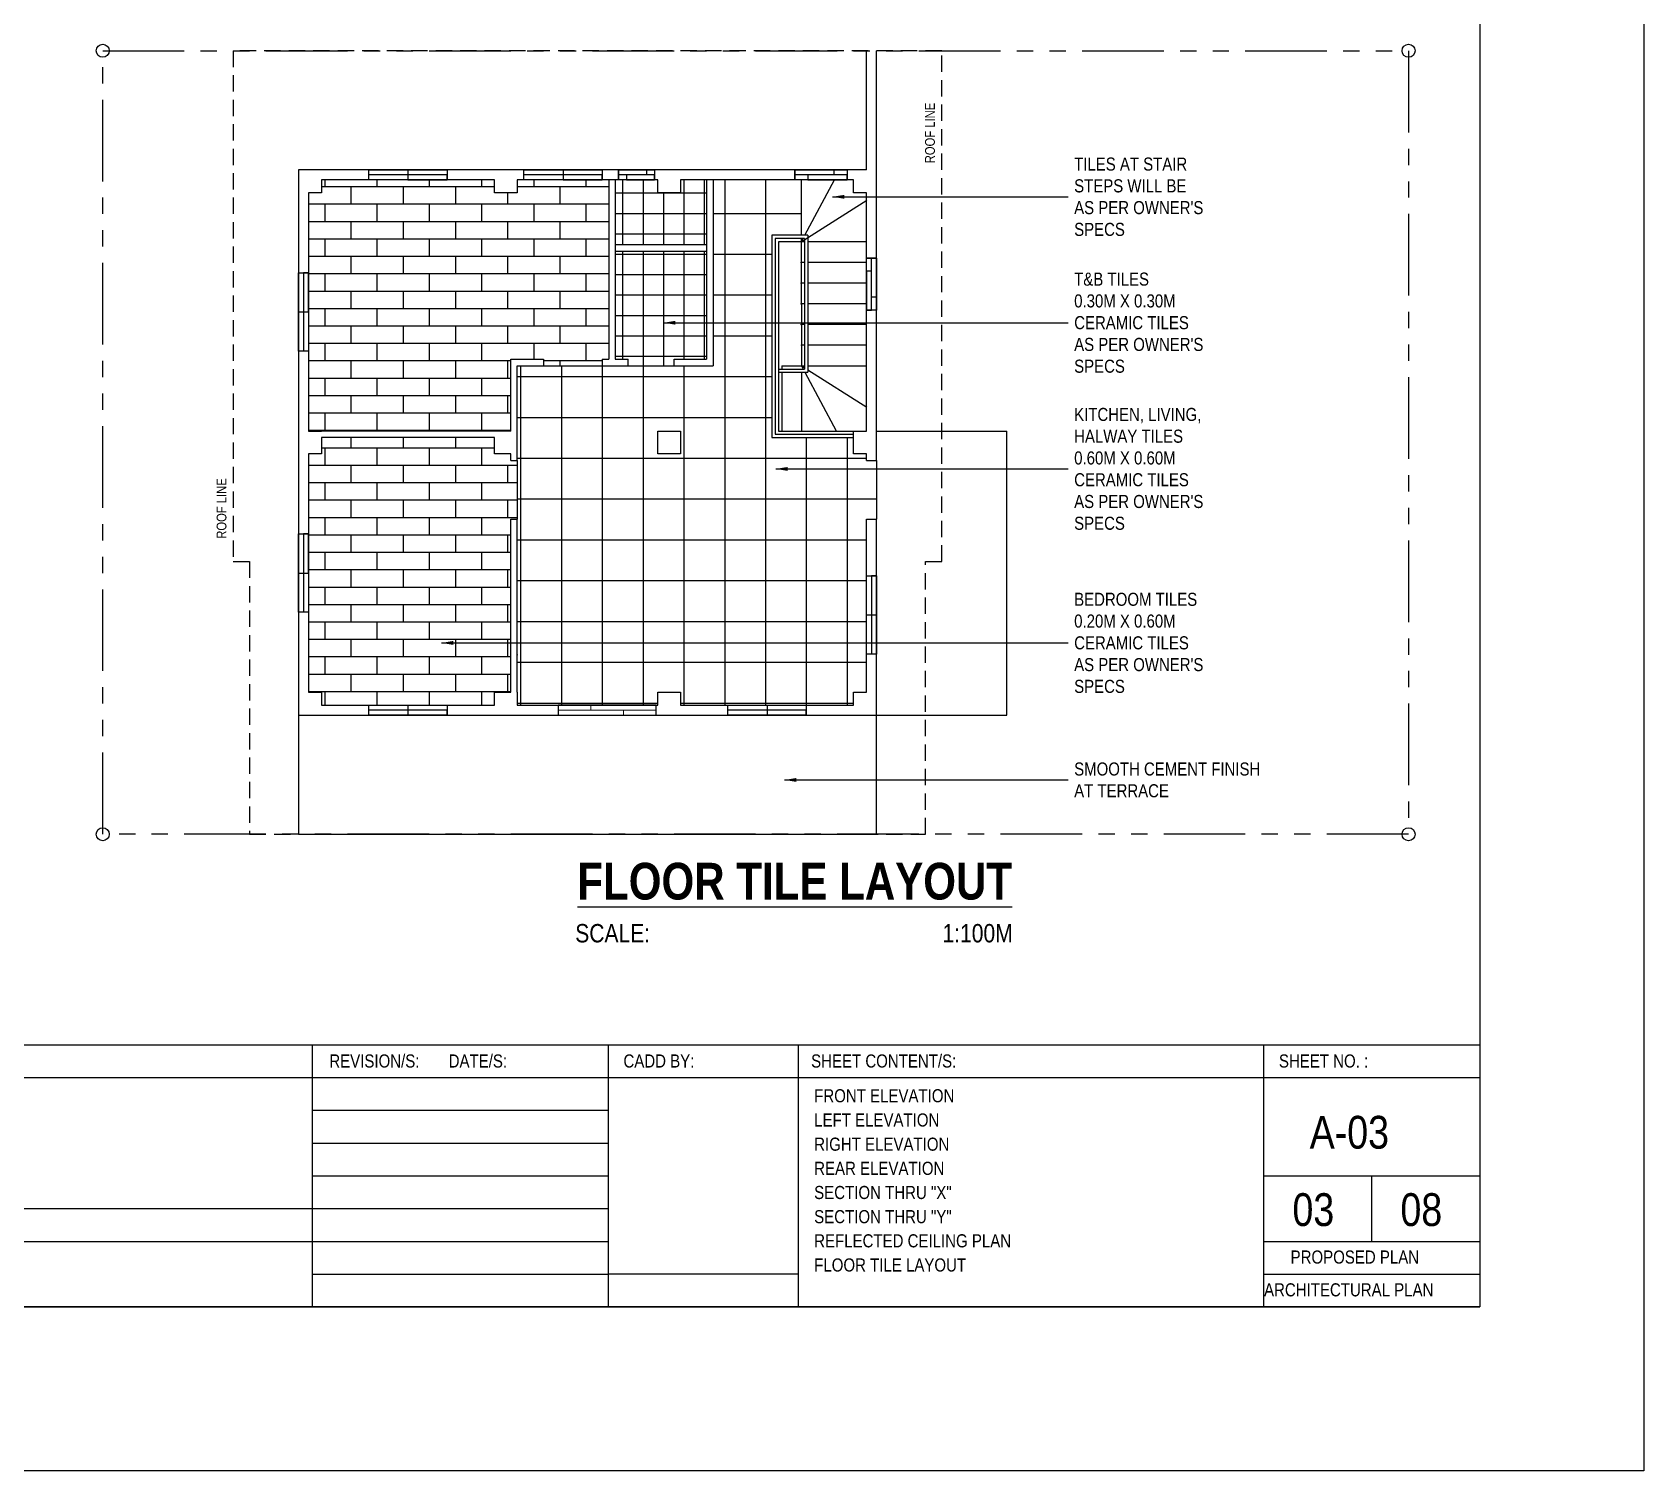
# Model space of a CAD drawing. Header units: inches. Extents: x 7263 to 7501, y 1317 to 1521.
# Drawn here: x 7467.51 to 7492.2, y 1470.12 to 1492.15 of the extents above; entities that cross this region are included whole.
import ezdxf

# ---------------------------------------------------------------- set-up
doc = ezdxf.new("R2010")
doc.units = ezdxf.units.IN
doc.header["$MEASUREMENT"] = 0
doc.linetypes.add('HIDDEN', pattern=[0.375, 0.25, -0.125])
doc.linetypes.add('PHANTOM', pattern=[2.5, 1.25, -0.25, 0.25, -0.25, 0.25, -0.25])
doc.layers.add('.25', color=250, linetype='Continuous', lineweight=25)
doc.layers.add('Muebles', color=2, linetype='Continuous', lineweight=0)
for name, color, linetype in [('COLUMN', 7, 'Continuous'), ('Layer1', 1, 'Continuous'), ('Layer2', 2, 'Continuous'), ('Layer3', 3, 'Continuous'), ('Layer6', 6, 'Continuous'), ('text', 7, 'Continuous')]:
    doc.layers.add(name, color=color, linetype=linetype)
doc.styles.get("Standard").update_dxf_attribs({"font": ''})
doc.styles.get('Standard').set_extended_font_data('Tw Cen MT Condensed')
doc.dimstyles.new('ISOMETRIC -30', dxfattribs={"dimtxt": 0.2, "dimasz": 0.18, "dimexe": 0.18, "dimexo": 0.0625, "dimgap": 0.09, "dimtad": 0, "dimzin": 0, "dimdsep": 46, "dimtxsty": 'Standard', "dimblk": 'ARCHTICK', "dimcen": 0.09, "dimclrd": 8, "dimclre": 8, "dimclrt": 2, "dimadec": 0, "dimazin": 0, "dimtfac": 1, "dimtofl": 0, "dimtmove": 0, "dimatfit": 3, "dimfxl": 1, "dimtolj": 1, "dimtzin": 0, "dimarcsym": 0})

# ---------------------------------------------------------------- blocks, each defined once
blk = doc.blocks.new('_ArchTick')
at = {"color": 0, "linetype": 'ByBlock', "const_width": 0.15}
blk.add_lwpolyline([(-0.5, -0.5), (0.5, 0.5)], dxfattribs=at)

msp = doc.modelspace()

# ---------------------------------------------------------------- hatches: boundary and pattern name
at = {"layer": '.25', "true_color": 0x636466}
h = msp.add_hatch(dxfattribs=at)
h.set_pattern_fill('AR-BRSTD', color=251, scale=0.1)
h.paths.add_polyline_path([(7476.344, 1489.891), (7474.944, 1489.891), (7474.944, 1489.691), (7474.594, 1489.691), (7474.594, 1489.891), (7471.944, 1489.891), (7471.944, 1489.691), (7471.744, 1489.691), (7471.744, 1486.041), (7471.944, 1486.041), (7474.844, 1486.041), (7474.844, 1487.141), (7475.344, 1487.141), (7475.344, 1487.041), (7476.244, 1487.041), (7476.244, 1487.141), (7476.344, 1487.141)])
h = msp.add_hatch(dxfattribs=at)
h.set_pattern_fill('ANSI37', color=251, scale=5, angle=45)
h.paths.add_polyline_path([(7480.294, 1484.691), (7480.444, 1484.691), (7480.444, 1485.591), (7480.294, 1485.591), (7480.294, 1485.691), (7480.094, 1485.691), (7480.094, 1485.941), (7478.844, 1485.941), (7478.844, 1489.041), (7479.293, 1489.041), (7479.292, 1489.891), (7479.194, 1489.891), (7477.944, 1489.891), (7477.944, 1487.041), (7477.344, 1487.041), (7476.644, 1487.041), (7476.244, 1487.041), (7475.344, 1487.041), (7474.944, 1487.041), (7474.944, 1485.591), (7474.944, 1484.691), (7474.944, 1482.041), (7474.944, 1481.841), (7477.094, 1481.841), (7477.094, 1482.041), (7477.444, 1482.041), (7477.444, 1481.841), (7480.094, 1481.841), (7480.094, 1482.041), (7480.294, 1482.041)])
h.paths.add_polyline_path([(7477.094, 1485.691), (7477.094, 1486.041), (7477.444, 1486.041), (7477.444, 1485.691)], flags=16)
h = msp.add_hatch(dxfattribs=at)
h.set_pattern_fill('ANSI37', color=251, scale=2.5, angle=45)
h.paths.add_polyline_path([(7477.844, 1488.791), (7476.444, 1488.791), (7476.444, 1487.141), (7476.644, 1487.141), (7476.644, 1487.041), (7477.344, 1487.041), (7477.344, 1487.141), (7477.844, 1487.141)])
h.paths.add_polyline_path([(7477.844, 1489.891), (7477.444, 1489.891), (7477.444, 1489.691), (7477.094, 1489.691), (7477.094, 1489.891), (7476.444, 1489.891), (7476.444, 1488.891), (7477.844, 1488.891)])
h = msp.add_hatch(dxfattribs=at)
h.set_pattern_fill('AR-BRSTD', color=251, scale=0.1)
h.paths.add_polyline_path([(7474.944, 1485.591), (7474.844, 1485.591), (7474.844, 1485.691), (7474.594, 1485.691), (7474.594, 1485.941), (7471.944, 1485.941), (7471.944, 1485.691), (7471.744, 1485.691), (7471.744, 1482.041), (7471.944, 1482.041), (7471.944, 1481.841), (7474.594, 1481.841), (7474.594, 1482.041), (7474.844, 1482.041), (7474.844, 1484.691), (7474.944, 1484.691)])

# ---------------------------------------------------------------- linework, layer by layer
at = {"layer": '.25', "color": 9, "true_color": 0xc7c8ca}
for p, q in [((7475.344, 1487.041), (7476.244, 1487.041)), ((7476.644, 1487.041), (7477.344, 1487.041)), ((7474.944, 1485.591), (7474.944, 1484.691)), ((7480.444, 1485.591), (7480.444, 1484.691))]:
    msp.add_line(p, q, dxfattribs=at)
for p in [(7479.293, 1488.624), (7479.294, 1488.308), (7479.294, 1487.991), (7479.294, 1487.674), (7479.295, 1487.358), (7474.944, 1482.616)]:
    msp.add_point(p, dxfattribs=at)
at = {"layer": 'COLUMN', "color": 4}
for centre in [(7468.594, 1491.866), (7488.594, 1491.866), (7468.594, 1479.866), (7488.594, 1479.866)]:
    msp.add_circle(centre, 0.1, dxfattribs=at)
at = {"layer": 'Defpoints'}
msp.add_lwpolyline([(7415.697, 1521.116), (7492.197, 1521.116), (7492.197, 1470.116), (7415.697, 1470.116)], close=True, dxfattribs=at)
at = {"layer": 'Layer1'}
for p, q in [((7479.394, 1489.041), (7478.844, 1489.041)), ((7478.844, 1489.041), (7478.844, 1485.941)), ((7479.344, 1488.991), (7478.894, 1488.991)), ((7478.894, 1488.991), (7478.894, 1485.991)), ((7479.344, 1488.991), (7479.345, 1486.991)), ((7479.394, 1489.041), (7479.395, 1486.941)), ((7478.945, 1486.991), (7478.945, 1486.941)), ((7478.945, 1486.991), (7479.345, 1486.991)), ((7478.945, 1486.941), (7479.395, 1486.941)), ((7478.844, 1485.941), (7480.094, 1485.941)), ((7478.894, 1485.991), (7480.094, 1485.991))]:
    msp.add_line(p, q, dxfattribs=at)
for points in [[(7472.669, 1490.041), (7473.869, 1490.041), (7473.869, 1489.891), (7472.669, 1489.891)], [(7475.044, 1490.041), (7476.244, 1490.041), (7476.244, 1489.891), (7475.044, 1489.891)], [(7476.494, 1490.041), (7477.044, 1490.041), (7477.044, 1489.891), (7476.494, 1489.891)], [(7479.194, 1490.041), (7479.994, 1490.041), (7479.994, 1489.891), (7479.194, 1489.891)], [(7480.444, 1488.691), (7480.444, 1487.891), (7480.294, 1487.891), (7480.294, 1488.691)], [(7471.594, 1487.266), (7471.594, 1488.466), (7471.744, 1488.466), (7471.744, 1487.266)], [(7471.594, 1483.266), (7471.594, 1484.466), (7471.744, 1484.466), (7471.744, 1483.266)], [(7480.294, 1482.625), (7480.294, 1483.825), (7480.444, 1483.825), (7480.444, 1482.625)], [(7472.669, 1481.841), (7473.869, 1481.841), (7473.869, 1481.691), (7472.669, 1481.691)], [(7477.069, 1481.691), (7477.069, 1481.841), (7475.569, 1481.841), (7475.569, 1481.691)], [(7478.169, 1481.841), (7479.369, 1481.841), (7479.369, 1481.691), (7478.169, 1481.691)]]:
    msp.add_lwpolyline(points, close=True, dxfattribs=at)
at = {"layer": 'Layer2'}
for p, q in [((7479.292, 1489.891), (7479.293, 1489.041)), ((7479.348, 1489.041), (7479.803, 1489.891)), ((7479.293, 1488.941), (7480.296, 1489.577)), ((7479.295, 1488.941), (7478.944, 1488.941)), ((7478.944, 1488.941), (7478.944, 1486.041)), ((7479.293, 1488.991), (7479.293, 1488.941)), ((7479.293, 1488.941), (7479.322, 1488.991)), ((7479.293, 1488.941), (7479.295, 1487.041)), ((7479.344, 1488.941), (7479.293, 1488.941)), ((7480.294, 1488.941), (7479.394, 1488.941)), ((7479.345, 1488.624), (7479.293, 1488.624)), ((7480.295, 1488.624), (7479.395, 1488.624)), ((7479.345, 1488.308), (7479.294, 1488.308)), ((7480.295, 1488.308), (7479.395, 1488.308)), ((7479.344, 1487.991), (7479.293, 1487.991)), ((7480.294, 1487.991), (7479.394, 1487.991)), ((7479.346, 1487.674), (7479.294, 1487.674)), ((7480.296, 1487.674), (7479.396, 1487.674)), ((7479.346, 1487.358), (7479.295, 1487.358)), ((7480.296, 1487.358), (7479.396, 1487.358)), ((7478.995, 1487.041), (7478.995, 1486.991)), ((7478.995, 1487.041), (7479.345, 1487.041)), ((7478.995, 1486.941), (7478.996, 1486.041)), ((7479.295, 1487.041), (7479.322, 1486.991)), ((7479.295, 1487.041), (7479.345, 1487.009)), ((7479.295, 1486.941), (7479.296, 1486.041)), ((7479.348, 1486.941), (7479.83, 1486.042)), ((7479.395, 1487.041), (7480.297, 1487.041)), ((7479.395, 1486.977), (7480.296, 1486.406)), ((7478.944, 1486.041), (7480.094, 1486.041))]:
    msp.add_line(p, q, dxfattribs=at)
for points in [[(7473.269, 1489.966), (7472.669, 1489.966), (7472.669, 1490.041), (7473.269, 1490.041)], [(7475.644, 1489.966), (7475.044, 1489.966), (7475.044, 1490.041), (7475.644, 1490.041)], [(7476.923, 1489.966), (7476.494, 1489.966), (7476.494, 1490.041), (7476.923, 1490.041)], [(7479.794, 1489.966), (7479.194, 1489.966), (7479.194, 1490.041), (7479.794, 1490.041)], [(7473.269, 1489.891), (7473.869, 1489.891), (7473.869, 1489.966), (7473.269, 1489.966)], [(7475.644, 1489.891), (7476.244, 1489.891), (7476.244, 1489.966), (7475.644, 1489.966)], [(7477.044, 1489.966), (7476.616, 1489.966), (7476.616, 1489.891), (7477.044, 1489.891)], [(7479.394, 1489.891), (7479.994, 1489.891), (7479.994, 1489.966), (7479.394, 1489.966)], [(7480.369, 1488.091), (7480.369, 1488.691), (7480.444, 1488.691), (7480.444, 1488.091)], [(7471.744, 1487.866), (7471.744, 1488.466), (7471.669, 1488.466), (7471.669, 1487.866)], [(7480.294, 1488.491), (7480.294, 1487.891), (7480.369, 1487.891), (7480.369, 1488.491)], [(7471.669, 1487.866), (7471.669, 1487.266), (7471.594, 1487.266), (7471.594, 1487.866)], [(7471.744, 1483.866), (7471.744, 1484.466), (7471.669, 1484.466), (7471.669, 1483.866)], [(7471.669, 1483.866), (7471.669, 1483.266), (7471.594, 1483.266), (7471.594, 1483.866)], [(7480.444, 1483.225), (7480.444, 1483.825), (7480.369, 1483.825), (7480.369, 1483.225)], [(7480.369, 1483.225), (7480.369, 1482.625), (7480.294, 1482.625), (7480.294, 1483.225)], [(7473.269, 1481.766), (7472.669, 1481.766), (7472.669, 1481.841), (7473.269, 1481.841)], [(7473.269, 1481.691), (7473.869, 1481.691), (7473.869, 1481.766), (7473.269, 1481.766)], [(7478.769, 1481.766), (7478.169, 1481.766), (7478.169, 1481.841), (7478.769, 1481.841)], [(7478.769, 1481.691), (7479.369, 1481.691), (7479.369, 1481.766), (7478.769, 1481.766)]]:
    msp.add_lwpolyline(points, close=True, dxfattribs=at)
at = {"layer": 'Layer3'}
for p, q in [((7480.294, 1490.041), (7480.294, 1491.866)), ((7480.444, 1485.591), (7480.444, 1491.866)), ((7480.294, 1490.041), (7471.594, 1490.041)), ((7471.594, 1490.041), (7471.594, 1481.691)), ((7476.494, 1490.041), (7476.494, 1489.891)), ((7479.194, 1490.041), (7479.194, 1489.891)), ((7471.944, 1489.891), (7471.944, 1489.691)), ((7474.594, 1489.891), (7471.944, 1489.891)), ((7474.594, 1489.691), (7474.594, 1489.891)), ((7474.944, 1489.891), (7474.944, 1489.691)), ((7477.094, 1489.891), (7474.944, 1489.891)), ((7476.344, 1489.891), (7476.344, 1487.141)), ((7476.444, 1489.891), (7476.444, 1487.141)), ((7477.094, 1489.691), (7477.094, 1489.891)), ((7477.444, 1489.891), (7477.444, 1489.691)), ((7480.094, 1489.891), (7477.444, 1489.891)), ((7477.844, 1489.891), (7477.844, 1487.141)), ((7477.944, 1489.891), (7477.944, 1487.041)), ((7480.094, 1489.691), (7480.094, 1489.891)), ((7471.944, 1489.691), (7471.744, 1489.691)), ((7471.744, 1489.691), (7471.744, 1486.041)), ((7474.944, 1489.691), (7474.594, 1489.691)), ((7477.444, 1489.691), (7477.094, 1489.691)), ((7480.294, 1489.691), (7480.094, 1489.691)), ((7480.294, 1486.041), (7480.294, 1489.691)), ((7477.844, 1488.891), (7476.444, 1488.891)), ((7477.844, 1488.791), (7476.444, 1488.791)), ((7480.444, 1488.691), (7480.294, 1488.691)), ((7474.844, 1486.041), (7474.844, 1487.141)), ((7474.844, 1487.141), (7475.344, 1487.141)), ((7475.344, 1487.141), (7475.344, 1487.041)), ((7476.244, 1487.141), (7476.344, 1487.141)), ((7476.244, 1487.141), (7476.244, 1487.041)), ((7476.444, 1487.141), (7476.644, 1487.141)), ((7476.644, 1487.041), (7476.644, 1487.141)), ((7477.344, 1487.041), (7477.344, 1487.141)), ((7477.344, 1487.141), (7477.844, 1487.141)), ((7474.944, 1485.591), (7474.944, 1487.041)), ((7474.944, 1487.041), (7475.344, 1487.041)), ((7476.244, 1487.041), (7476.644, 1487.041)), ((7477.344, 1487.041), (7477.944, 1487.041)), ((7471.744, 1486.041), (7471.944, 1486.041)), ((7474.844, 1486.041), (7471.944, 1486.041)), ((7471.944, 1485.941), (7471.944, 1485.691)), ((7474.594, 1485.941), (7471.944, 1485.941)), ((7474.594, 1485.691), (7474.594, 1485.941)), ((7477.094, 1486.041), (7477.444, 1486.041)), ((7477.094, 1485.691), (7477.094, 1486.041)), ((7477.444, 1486.041), (7477.444, 1485.691)), ((7480.094, 1486.041), (7480.294, 1486.041)), ((7480.094, 1485.691), (7480.094, 1486.041)), ((7480.444, 1486.041), (7482.444, 1486.041)), ((7482.444, 1481.691), (7482.444, 1486.041)), ((7471.944, 1485.691), (7471.744, 1485.691)), ((7471.744, 1485.691), (7471.744, 1482.041)), ((7474.844, 1485.691), (7474.594, 1485.691)), ((7474.844, 1485.591), (7474.844, 1485.691)), ((7474.844, 1485.591), (7474.944, 1485.591)), ((7477.444, 1485.691), (7477.094, 1485.691)), ((7480.294, 1485.691), (7480.094, 1485.691)), ((7480.294, 1485.591), (7480.294, 1485.691)), ((7480.294, 1485.591), (7480.444, 1485.591)), ((7474.844, 1482.041), (7474.844, 1484.691)), ((7474.844, 1484.691), (7474.944, 1484.691)), ((7474.944, 1482.041), (7474.944, 1484.691)), ((7480.294, 1482.041), (7480.294, 1484.691)), ((7480.294, 1484.691), (7480.444, 1484.691)), ((7480.444, 1481.691), (7480.444, 1484.691)), ((7471.744, 1482.041), (7471.944, 1482.041)), ((7471.944, 1482.041), (7471.944, 1481.841)), ((7474.594, 1482.041), (7474.844, 1482.041)), ((7474.594, 1481.841), (7474.594, 1482.041)), ((7474.944, 1482.041), (7474.944, 1481.841)), ((7477.094, 1482.041), (7477.444, 1482.041)), ((7477.094, 1481.841), (7477.094, 1482.041)), ((7477.444, 1482.041), (7477.444, 1481.841)), ((7480.094, 1482.041), (7480.294, 1482.041)), ((7480.094, 1481.841), (7480.094, 1482.041)), ((7471.594, 1481.691), (7480.444, 1481.691)), ((7471.594, 1481.691), (7471.594, 1479.866)), ((7471.944, 1481.841), (7474.594, 1481.841)), ((7474.944, 1481.841), (7477.094, 1481.841)), ((7477.444, 1481.841), (7480.094, 1481.841)), ((7480.444, 1479.866), (7480.444, 1481.691)), ((7480.444, 1481.691), (7482.444, 1481.691)), ((7471.594, 1479.866), (7480.444, 1479.866)), ((7471.802, 1476.642), (7471.802, 1472.626)), ((7476.334, 1476.642), (7476.334, 1472.626)), ((7479.245, 1476.642), (7479.245, 1472.626)), ((7486.374, 1476.642), (7486.374, 1472.626)), ((7419.712, 1476.14), (7489.687, 1476.14)), ((7471.802, 1475.638), (7476.334, 1475.638)), ((7471.802, 1475.136), (7476.334, 1475.136)), ((7471.802, 1474.634), (7476.334, 1474.634)), ((7486.374, 1474.634), (7489.687, 1474.634)), ((7488.03, 1473.63), (7488.03, 1474.634)), ((7444.267, 1474.132), (7471.802, 1474.132)), ((7471.802, 1474.132), (7476.334, 1474.132)), ((7444.267, 1473.63), (7471.802, 1473.63)), ((7471.802, 1473.63), (7476.334, 1473.63)), ((7486.374, 1473.63), (7489.687, 1473.63)), ((7471.802, 1473.128), (7476.334, 1473.128)), ((7479.245, 1473.128), (7476.334, 1473.128)), ((7486.374, 1473.128), (7489.687, 1473.128))]:
    msp.add_line(p, q, dxfattribs=at)
at = {"layer": 'Layer3', "linetype": 'PHANTOM'}
msp.add_lwpolyline([(7468.594, 1491.866), (7488.594, 1491.866), (7488.594, 1479.866), (7468.594, 1479.866)], close=True, dxfattribs=at)
at = {"layer": 'Layer3', "linetype": 'HIDDEN'}
msp.add_lwpolyline([(7470.594, 1491.866), (7470.594, 1484.041), (7470.844, 1484.041), (7470.844, 1479.866), (7481.194, 1479.866), (7481.194, 1484.041), (7481.444, 1484.041), (7481.444, 1491.866)], close=True, dxfattribs=at)
at = {"layer": 'Layer6'}
for p, q in [((7489.687, 1518.606), (7489.687, 1472.626)), ((7419.712, 1476.642), (7489.687, 1476.642)), ((7419.712, 1472.626), (7489.687, 1472.626))]:
    msp.add_line(p, q, dxfattribs=at)
msp.add_lwpolyline([(7489.687, 1472.626), (7419.712, 1472.626), (7419.712, 1518.606), (7489.687, 1518.606)], close=True, dxfattribs=at)
at = {"layer": 'Muebles'}
for points in [[(7476.569, 1481.766), (7476.569, 1481.691), (7475.569, 1481.691), (7475.569, 1481.766)], [(7477.069, 1481.766), (7477.069, 1481.841), (7476.069, 1481.841), (7476.069, 1481.766)]]:
    msp.add_lwpolyline(points, close=True, dxfattribs=at)

# ---------------------------------------------------------------- texts
at = {"layer": '.25', "color": 2, "char_height": 0.2, "attachment_point": 4}
for s, insert in [("TILES AT STAIR\\PSTEPS WILL BE\\PAS PER OWNER'S\\PSPECS", (7483.473, 1489.629)), ("T&B TILES\\P0.30M X 0.30M\\PCERAMIC TILES\\PAS PER OWNER'S\\PSPECS", (7483.473, 1487.7)), ("KITCHEN, LIVING,\\PHALWAY TILES\\P0.60M X 0.60M\\PCERAMIC TILES\\PAS PER OWNER'S\\PSPECS", (7483.473, 1485.461)), ("BEDROOM TILES\\P0.20M X 0.60M\\PCERAMIC TILES\\PAS PER OWNER'S\\PSPECS", (7483.473, 1482.796)), ('SMOOTH CEMENT FINISH\\PAT TERRACE', (7483.473, 1480.697))]:
    msp.add_mtext(s, dxfattribs=dict(at, insert=insert))
at = {"layer": 'Layer3', "char_height": 0.15, "attachment_point": 1, "rotation": 90}
for insert in [(7481.189, 1490.143), (7470.339, 1484.392)]:
    msp.add_mtext_dynamic_manual_height_columns('ROOF LINE', width=2.21652, gutter_width=1, heights=[0], dxfattribs=dict(at, insert=insert))
at = {"layer": 'Layer3', "insert": (7470.585, 1479.428), "char_height": 0.5625, "attachment_point": 1}
msp.add_mtext_dynamic_manual_height_columns('\\pi5.27862;{\\fArial Narrow|b1|i0|c0|p34;\\LFLOOR TILE LAYOUT\\P\\pi5.24667;\\fArial Narrow|b0|i0|c0|p34;\\H0.5x;\\lSCALE:                                                  1:100M}', width=17.1549, gutter_width=1, heights=[0], dxfattribs=at)
at = {"layer": 'text'}
for s, p in [('FRONT ELEVATION', (7479.491, 1475.76)), ('LEFT ELEVATION', (7479.491, 1475.389)), ('RIGHT ELEVATION', (7479.491, 1475.018)), ('REAR ELEVATION', (7479.491, 1474.648)), ('SECTION THRU "X"', (7479.491, 1474.278)), ('SECTION THRU "Y"', (7479.491, 1473.908)), ('REFLECTED CEILING PLAN', (7479.491, 1473.538)), ('FLOOR TILE LAYOUT', (7479.491, 1473.168))]:
    msp.add_text(s, height=0.20079, dxfattribs=at).set_placement(p)
at = {"layer": 'text', "lineweight": 30}
for s, p in [('A-03', (7487.08, 1475.05)), ('03', (7486.816, 1473.865)), ('08', (7488.47, 1473.865))]:
    msp.add_text(s, height=0.502, dxfattribs=at).set_placement(p)
at = {"layer": 'text', "attachment_point": 1}
for s, insert, char_height in [('REVISION/S:', (7472.065, 1476.493), 0.20079), ('DATE/S:', (7473.893, 1476.493), 0.2008), ('CADD BY:', (7476.57, 1476.493), 0.2008), ('SHEET CONTENT/S:', (7479.444, 1476.493), 0.20079), ('SHEET NO. :', (7486.609, 1476.493), 0.20079)]:
    msp.add_mtext(s, dxfattribs=dict(at, insert=insert, char_height=char_height))
at = {"layer": 'text', "char_height": 0.20079, "width": 3.31299, "attachment_point": 1}
for s, insert in [('\\pi0.41353;PROPOSED PLAN', (7486.374, 1473.49)), ('\\pi0.00717;ARCHITECTURAL PLAN', (7486.374, 1472.988))]:
    msp.add_mtext(s, dxfattribs=dict(at, insert=insert))

# ---------------------------------------------------------------- leaders
at = {"layer": '.25', "color": 9, "true_color": 0xc7c8ca, "annotation_type": 0, "has_hookline": 1, "hookline_direction": 0}
for points, text_width in [([(7479.772, 1489.629), (7483.383, 1489.629)], 2.59), ([(7477.186, 1487.7), (7483.383, 1487.7)], 2.59), ([(7478.903, 1485.461), (7483.383, 1485.461)], 2.59), ([(7473.782, 1482.796), (7483.383, 1482.796)], 2.59), ([(7479.037, 1480.697), (7483.383, 1480.697)], 3.61)]:
    msp.add_leader(points, dimstyle='ISOMETRIC -30', dxfattribs=dict(at, text_width=text_width))

doc.saveas('drawing.dxf')
